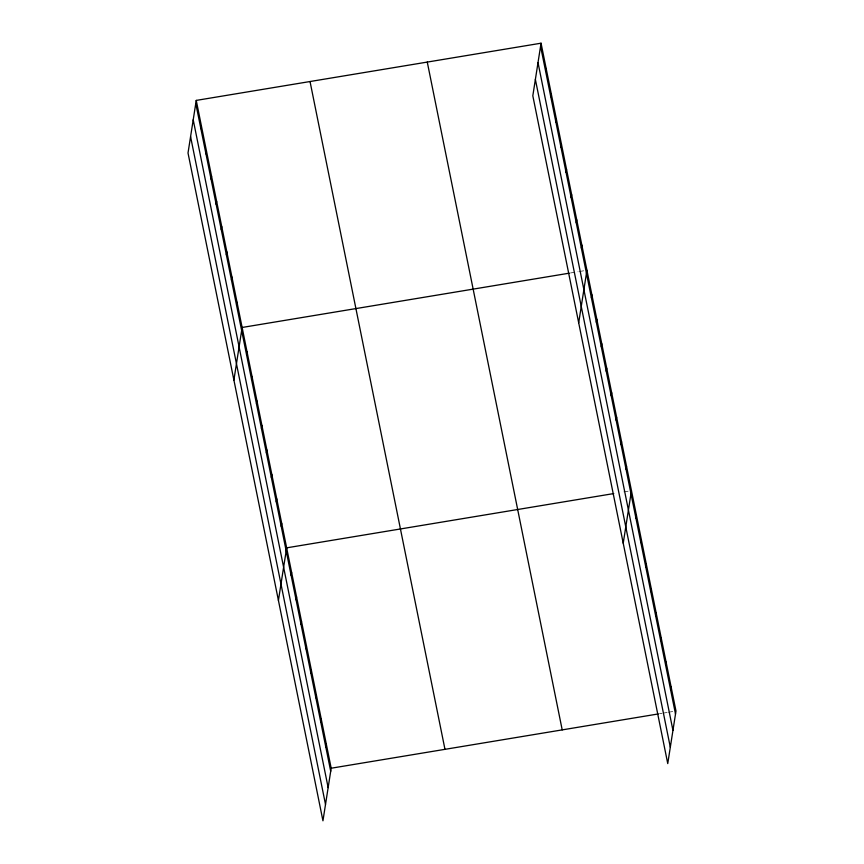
<?xml version="1.0" encoding="UTF-8"?>
<svg xmlns="http://www.w3.org/2000/svg" width="864" height="864" viewBox="0 0 864 864"><rect width="100%" height="100%" fill="white"/><g stroke="black" fill="none" stroke-linecap="round" stroke-linejoin="round"><path stroke-width="0.65" stroke-dasharray="4.32 3.24" d="M570.488 272.981L578.081 271.717M579.344 271.512L584.399 270.67M623.873 491.886L628.927 491.054M659.545 713.729L662.072 713.318M663.336 713.102L667.138 712.476M668.401 712.26L673.456 711.428"/><path stroke-width="1.3" d="M196.247 100.408L188.017 152.993L322.952 820.8L331.182 768.215L196.247 100.408L541.048 43.2L675.983 711.007L667.753 763.592L532.818 95.785L541.048 43.2M200.869 128.682L201.344 125.636M205.967 153.911L206.442 150.865M211.064 179.14L211.54 176.094M216.162 204.368L216.637 201.323M221.26 229.597L221.735 226.552M226.357 254.826L226.832 251.78M231.455 280.055L231.93 277.009M236.552 305.284L237.028 302.238M233.896 380.052L242.125 327.467L569.225 273.186M246.596 354.996L247.082 351.95M251.543 379.48L252.029 376.434M256.5 403.974L256.975 400.918M261.446 428.458L261.922 425.401M266.393 452.941L266.868 449.896M271.339 477.425L271.814 474.379M276.286 501.908L276.761 498.863M281.232 526.403L281.707 523.346M278.424 600.426L286.654 547.841L613.753 493.571M291.125 575.37L291.611 572.324M296.071 599.854L296.557 596.808M301.028 624.348L301.504 621.292M305.975 648.832L306.45 645.786M310.921 673.315L311.396 670.27M315.868 697.799L316.343 694.753M320.814 722.293L321.289 719.237M325.76 746.777L326.236 743.731M545.67 71.474L546.145 68.429M550.768 96.703L551.243 93.658M555.865 121.932L556.34 118.886M560.963 147.161L561.438 144.115M566.06 172.39L566.536 169.344M571.158 197.618L571.633 194.573M576.256 222.847L576.731 219.802M581.353 248.076L581.828 245.03M578.686 322.844L586.926 270.259M591.397 297.788L591.872 294.743M596.344 322.272L596.819 319.226M601.29 346.766L601.765 343.71M606.236 371.25L606.712 368.194M611.183 395.734L611.669 392.688M616.129 420.217L616.615 417.172M621.086 444.701L621.562 441.655M626.033 469.195L626.508 466.139M623.225 543.218L631.454 490.633M635.926 518.162L636.401 515.117M640.872 542.646L641.347 539.6M645.818 567.14L646.294 564.084M650.765 591.624L651.24 588.578M655.711 616.108L656.197 613.062M660.658 640.591L661.144 637.546M665.615 665.086L666.09 662.029M670.561 689.569L671.036 686.524M331.182 768.215L658.282 713.945M540.572 46.246L675.508 714.053M538.013 62.597L672.948 730.404M535.378 79.434L670.313 747.241M427.27 62.078L562.205 729.886M310.036 81.529L444.971 749.336M195.772 103.453L330.707 771.26M193.212 119.804L328.147 787.612M190.577 136.642L325.512 804.449"/></g></svg>
